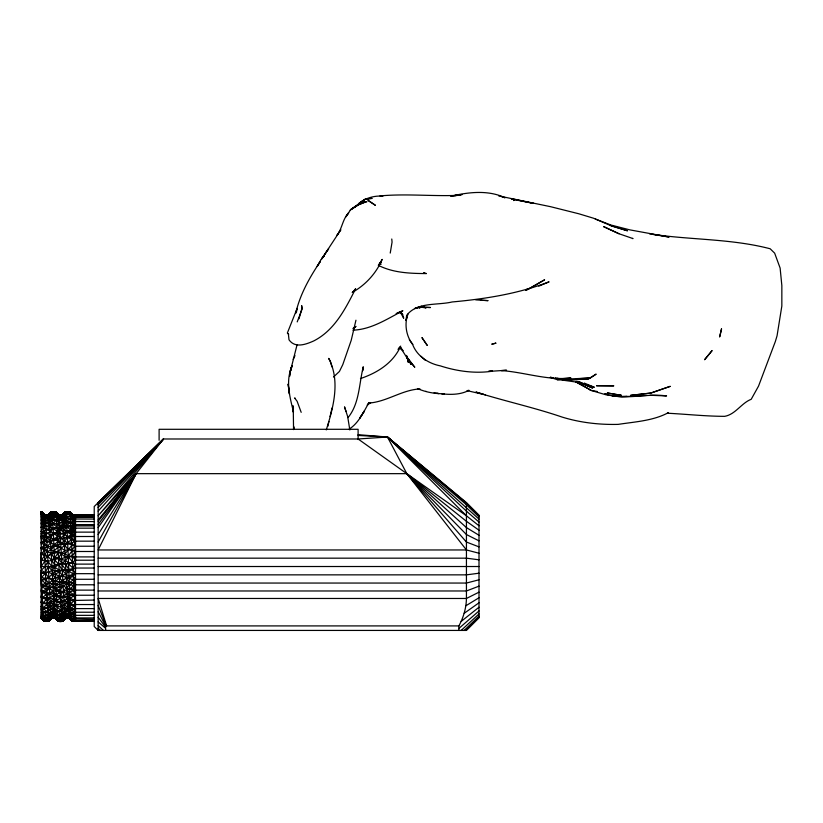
<?xml version="1.0" encoding="UTF-8"?>
<svg xmlns="http://www.w3.org/2000/svg" width="823" height="823" viewBox="0 0 823 823"><rect width="100%" height="100%" fill="white"/><g stroke="black" fill="none" stroke-linecap="round" stroke-linejoin="round"><path stroke-width="1.23" d="M94.223 551.492L75.521 551.492L75.521 560.216L72.681 562.202L65.614 564.002L54.75 564.629L51.89 566.677L41.15 566.512L44.967 561.08C42.94 545.279 45.666 526.298 41.15 511.639L41.15 618.382L44.504 621.334L48.691 621.365L51.921 617.847L55.697 617.723M419.679 308.44L419.709 307.473L421.345 306.269L426.119 307.915L421.952 307.308M41.15 567.87L41.15 552.449L41.808 552.634M94.223 556.914L75.377 556.904L75.521 546.235M458.874 630.428L458.874 625.912C463.462 617.507 466.25 608.074 466.435 598.475L466.435 502.586L387.489 437.023L358.108 434.678M94.223 564.115L75.521 564.115L72.702 562.757L68.504 562.757L65.459 560.566L58.69 558.478L47.909 561.379L45.183 566.512L41.15 570.401L41.15 584.392L45.995 586.233L52.785 587.128L69.852 594.895L74.101 595.996L75.521 595.235L94.223 595.235M67.64 617.744L65.665 618.114L62.486 621.375L58.258 621.334L54.575 615.295L50.964 616.376L48.032 619.266L43.773 618.762L41.15 616.262L43.691 618.104L47.796 617.332L50.728 614.606L54.575 615.295L57.476 617.682L61.643 617.476L64.719 615.779L68.525 616.17L71.467 618.978L75.521 617.919L70.006 513.727L69.461 511.669L65.274 511.7L62.116 514.735L59.585 514.787M46.417 514.787L48.413 514.622L51.355 511.68L55.439 511.731L58.402 514.694L62.116 514.735L65.058 511.793L69.194 511.865L72.301 514.591L75.521 514.642L75.521 621.344L72.28 621.19L69.255 618.371L65.428 618.433L62.445 621.375L58.258 621.334L55.11 618.124L54.39 613.598L51.623 560.237L54.483 557.953L58.67 557.943L61.632 558.91L65.315 557.15L72.434 556.101L75.14 551.472L75.521 541.164M105.704 630.428L105.539 627.136L106.62 625.912L458.874 625.912M295.714 313.45C299.747 294.85 309.561 277.546 320.116 261.745L317.246 266.374L320.805 259.965L324.324 255.778L323.82 256.272M289.912 373.951L289.573 376.296L290.056 372.942M41.15 513.511L41.695 511.649L44.854 514.828L45.728 520.548L50.964 616.376L51.551 618.371L55.408 618.382L56.972 619.698M362.614 370.504L363.262 366.78C359.044 383.775 359.528 403.661 347.995 417.631M50.769 513.686L51.242 511.762L55.707 511.762L58.556 514.601L59.256 517.667L64.955 617.24L65.428 618.433L69.255 618.371L72.054 621.314L75.521 621.344L72.013 621.283L69.081 618.351L68.381 615.059L62.836 516.412L62.26 514.612L58.32 514.817L55.162 512.513L55.439 511.731L58.556 514.601L62.404 514.725L65.542 512.317L69.595 511.875L72.537 514.797L74.903 546.235L72.157 549.589C66.169 548.437 60.861 552.593 58.67 557.943M65.027 550.525L61.159 548.128L58.135 545.052L53.937 545.063L50.82 542.326L47.034 541.873L44.092 540.444L41.15 542.244L44.319 545.34L51.036 546.976L60.964 543.962L71.889 543.334L74.667 541.164L75.521 536.503M296.393 312.473L297.144 308.388L287.361 333.017L288.678 334.272M355.947 320.219L351.215 340.331L342.769 364.671L339.436 371.44L333.49 377.027M94.223 621.344L72.054 621.314L71.467 618.978L68.525 616.17L64.955 617.24L61.91 619.575L57.723 619.544L54.822 616.972L51.201 617.62L48.156 620.028L43.958 619.986L41.15 617.692L44.504 621.334L48.742 621.324L49.215 619.544M390.236 253.073L392.067 242.116L391.769 238.999M326.258 429.904C333.469 407.118 340.465 380.843 328.706 358.386L330.476 361.595L331.906 366.852M330.054 416.633L332.06 407.971M327.801 426.376L328.943 421.479M65.428 618.433L62.723 621.046L58.063 621.056L55.264 618.371L51.551 618.371L48.691 621.365L44.226 621.067L41.15 617.692L44.36 621.293L48.506 621.262L51.551 618.371L55.655 617.898L51.674 618.382L48.691 621.365L44.36 621.293L41.15 618.33L44.226 621.067L48.423 621.108L51.438 618.279C56.725 616.273 57.384 624.009 62.723 621.036L65.171 617.826M41.15 542.244C52.343 540.773 63.114 537.429 74.43 536.503L75.521 532.131L94.223 532.131M297.062 344.765L290.221 371.831L292.186 365.793C285.293 380.576 289.747 396.851 293.502 411.881M94.223 515.198L72.537 514.797L69.358 511.649L65.058 511.793L62.558 514.92M299.006 318.779L301.856 308.646L301.65 305.57L302.164 308.913L297.206 321.896M65.161 617.867L62.96 620.058L65.665 618.114L69.255 618.371L69.616 617.373M94.223 604.535L75.521 604.535L74.574 605.203L63.536 600.636L60.593 602.457L53.505 601.315L46.849 604.051L42.611 603.29L41.15 602.23L42.343 598.043L41.531 579.814L48.598 577.602L55.018 571.347L59.174 570.257L72.969 569.475L75.521 568.035L94.223 568.035M407.015 316.978C404.597 326.124 406.747 337.039 412.755 344.446L409.309 339.683M406.994 317.267L405.976 320.476L406.675 315.353C417.024 301.784 437.28 305.498 452.136 301.969C485.066 298.955 518.079 293.832 549.075 281.836L538.746 286.178M94.223 617.919L75.521 617.919L68.381 615.059L64.719 615.779L61.776 618.629L57.723 619.544L54.75 564.629L51.623 560.237L48.989 516.33L48.701 515.023L44.854 514.828L41.911 511.844L41.15 512.575L42.138 512.575L44.854 514.828L48.413 514.622L51.51 511.793L53.135 528.356L60.449 533.654L67.157 531.987L74.193 532.1L75.521 528.16L70.809 522.646L63.566 523.541L59.976 525.856L57.054 523.798L52.867 523.829L49.864 525.352L41.15 527.461L43.444 527.45L53.392 533.294L64.245 534.322L67.383 536.545L71.622 537.429L74.667 541.164L94.223 541.164M407.354 316.001L408.013 314.057M321.793 258.381L328.634 248.762L321.309 259.461M66.941 512.4L69.358 511.649M362.573 370.834L363.118 369.393M94.223 621.015L71.755 620.624L68.813 617.723L65.192 618.104L62.178 620.881L57.991 620.851L55.11 618.124L51.438 618.279L48.423 621.108L46.129 589.412L41.15 585.955L41.736 584.577L48.835 582.993L55.563 584.453L59.75 584.464L69.585 588.959L73.782 588.97L75.521 584.783L73.514 582.684L69.317 582.674L62.579 581.048L59.482 577.993L56.324 514.92L55.614 511.659L51.355 511.68M63.536 600.636L60.83 606.705L62.445 621.375L65.243 618.227L69.081 618.351L71.755 620.624L94.223 620.326M94.223 619.297L71.467 618.978L70.397 605.44L67.363 601.736L60.83 606.705L56.602 606.067L53.66 603.948L47.076 608.012L42.878 607.991L41.15 606.633C42.806 601.181 48.248 598.136 53.217 596.119L67.064 596.397L74.317 600.44L94.223 600.06M94.223 584.783L75.521 584.783L73.628 585.431L66.488 584.248L62.815 586.295L60.017 590.667L52.97 590.986L49.308 593.105L46.53 598.064L41.15 597.323L42.343 598.043L49.545 597.765L56.314 600.708L63.289 596.119L70.13 600.42L74.337 600.8L75.521 604.535L74.584 605.461L70.397 605.44L67.465 603.537L63.762 604.504L61.067 610.481L56.89 610.738L50.018 605.862L47.086 608.135L41.15 608.917L43.156 612.055L44.061 620.501L48.269 620.583L51.201 617.62L55.11 618.124L58.063 621.056L62.178 620.881L64.955 617.24L68.813 617.723L71.755 620.624L75.521 620.326L71.478 619.04L68.535 616.262L64.719 615.779L61.91 619.575L57.764 619.832L54.822 616.972L50.964 616.376L47.878 618.135L43.773 618.762L41.15 617.127L43.958 619.986L48.032 619.266M72.054 621.314L75.521 620.933L72.013 621.283M94.223 573.672L75.521 573.672L73.237 576.151L69.05 576.141L66.046 574.279L62.106 570.051L58.947 564.629L54.853 567.129L48.125 566.512L45.419 572.407L46.129 589.412L41.15 591.86L46.366 594.638L49.308 593.105L53.073 593.229L60.295 596.51L60.83 606.705L50.018 605.862L47.323 611.736L43.156 612.055L41.15 610.882L47.559 614.812L54.04 609.576L61.303 613.752L64.245 611.222L67.939 610.481L70.881 612.97L75.13 613.67L75.397 616.746L71.21 616.715L68.237 613.732L64.389 612.929L61.375 614.606C55.069 615.223 49.627 610.666 43.156 612.055L41.15 608.999M49.545 597.765L46.808 603.31L42.611 603.29L41.15 602.23M293.163 359.312L294.984 355.639M61.776 618.629L57.476 617.682L54.534 614.935L50.728 614.606L47.878 618.135L43.691 618.104L41.15 615.244L43.485 616.108L50.697 614.256L54.534 614.935L57.445 617.435L61.54 616.478L64.482 613.804L75.13 613.67L74.862 609.894L75.521 608.609L74.584 605.461L70.593 608.722L63.762 604.504M98.143 542.048L136.145 473.657L163.489 438.988L358.108 438.988L387.489 437.023L466.435 503.131L479.007 515.63M43.444 527.45L41.15 531.463L43.66 531.452L50.45 535.073L53.402 533.458L57.589 533.438C60.357 538.705 65.655 543.437 71.889 543.334L74.903 546.235L94.223 546.235M69.862 512.77L72.095 514.931L94.223 514.797L72.537 514.797L69.729 512.287L65.542 512.317L62.63 515.352L58.793 515.033L55.974 512.606L51.787 512.647L48.989 516.33L45.296 516.71L42.415 514.262L41.15 515.62L42.57 515.61L45.512 518.387L49.431 519.93L56.561 517.225L59.503 519.869L63.422 521.71L66.509 521.113L70.541 518.953L94.223 519.056M75.521 521.587L73.72 524.632L70.809 522.646L60.213 529.559C54.822 526.741 47.569 529.014 43.228 523.829L41.15 523.85L43.166 522.965L57.034 523.51L63.422 521.71L66.354 518.984L70.541 518.953L73.484 521.535L94.223 521.587M325.003 253.885L340.835 229.72L336.916 235.44C342.245 228.527 342.481 219.247 348.674 212.776L345.948 216.809L350.711 209.526L359.157 204.207L351.174 209.289L364.414 199.66L358.777 203.579C365.268 197.932 374.455 195.524 382.942 196.121L381.779 195.997M98.143 534.549L136.145 473.657L406.809 473.657L466.435 515.795L479.007 525.794M43.228 523.829L41.15 527.08L43.424 527.07L46.376 529.59L50.162 529.899L53.135 528.356L57.322 528.335L60.449 533.654M44.092 540.444L41.15 536.781L50.594 537.872L53.402 533.458L53.135 528.356L50.275 531.956L46.602 533.376L43.67 531.689L41.15 531.709L43.66 531.452L50.018 527.543L52.867 523.829L57.034 523.51L63.865 527.769L71.015 525.938L94.223 525.897M51.623 560.237L47.693 556.307L44.751 555.71L41.15 560.237L44.936 560.237C48.403 551.749 57.754 551.945 65.171 553.807L71.971 545.063L74.903 546.235M398.167 349.322L400.678 346.123C393.229 362.984 377.428 372.819 360.464 378.57M98.143 527.594L136.145 473.657L98.143 549.959L466.435 549.959L479.007 553.231M69.399 618.135L65.665 618.114L62.486 621.375L58.351 621.324L55.408 618.382M44.175 542.234C47.302 547.1 51.87 552.778 58.402 551.379L65.315 557.15L68.237 556.101L75.377 556.904L68.258 556.646C65.614 561.564 60.521 565.226 54.75 564.629L53.402 533.458L60.686 538.16L67.157 531.987L65.274 511.7L62.116 514.735L65.007 511.896L69.194 511.865L72.095 514.931M75.521 551.492L72.208 550.618L68.237 556.101L65.171 553.807M44.504 621.334L46.808 620.964M98.143 524.446L136.145 473.657L98.143 515.795L163.489 438.988L94.223 506.505L94.223 626.519L98.143 630.428L466.435 630.428L479.007 617.826L479.007 515.188L466.435 502.586M71.971 545.063L67.702 543.345L61.159 548.128L58.217 547.069L51.324 553.488L44.535 550.453L41.15 554.054L44.679 554.044L47.693 556.307L51.355 554.136L54.483 557.953L58.454 552.696M94.223 515.826L72.774 515.62L69.729 512.287L65.634 512.739L62.836 516.412L59.256 517.667L52.23 515.795L49.205 517.842L45.512 518.387L42.662 516.525L41.15 516.535L42.57 515.61M398.281 349.261L399.711 347.368L401.706 349.477M48.989 516.33L51.931 513.48L56.242 514.272L59.03 516.124L62.836 516.412L65.809 513.768L70.068 514.221L72.949 516.69L75.521 515.826L72.805 515.856L69.832 512.729L65.634 512.739L62.692 515.63L58.793 515.033L55.707 511.762L51.643 512.101L48.845 515.558L45.07 515.517L42.138 512.575L41.15 512.698L42.158 512.688L45.07 515.517L48.989 516.33L52.055 514.303L56.324 514.92L59.256 517.667L62.99 517.43L65.809 513.768L69.832 512.729L72.774 515.62L75.521 515.198M50.964 616.376L48.156 620.028L44.061 620.501M49.74 523.623L52.59 519.941L63.278 520.085L66.354 518.984M94.223 524.632L73.72 524.632L70.778 522.204L66.509 521.113L63.566 523.541L59.74 522.584L56.797 520.095L49.864 525.352L43.002 520.64L41.15 522.986L43.166 522.965L46.16 526.164M98.143 521.309L136.145 473.657L98.143 519.93M48.423 621.108L51.201 617.62M75.521 519.056L73.484 521.535L66.622 522.677L63.71 525.434L59.976 525.856M59.174 570.257L54.853 567.129L52.055 570.524L45.45 573.22L41.15 573.189M61.159 548.128L58.402 551.379L51.355 554.136M94.223 612.23L75.521 612.23L70.881 612.97L68 611.222L64.245 611.222L61.375 614.606L57.178 614.575L54.246 612.045L50.491 612.219L47.611 615.481L43.424 615.45L41.15 614.009L43.485 616.108L47.796 617.332L50.697 614.256L54.39 613.598L57.445 617.435L61.643 617.476L64.482 613.804L68.381 615.059L71.467 618.978M41.15 513.84L42.158 512.688L44.421 514.961L41.654 511.669L41.15 512.852M66.488 584.248L59.647 581.871L52.497 580.657L48.835 582.993L45.995 586.233L41.798 586.213L41.15 590.863C47.292 592.19 53.701 594.278 56.314 600.708L60.563 601.901L67.219 599.144L70.305 603.732L70.397 605.44L74.574 605.203M55.563 584.453L59.647 581.871L62.579 581.048C66.046 577.52 70.562 574.403 75.521 573.672L72.969 569.475L68.844 571.111L66.046 574.279L59.41 576.121L52.425 579.207L48.598 577.602L45.45 573.22L41.438 577.581L41.531 579.814L45.728 579.824L48.598 577.602L52.497 580.657L55.563 584.453L59.884 587.437L60.295 596.51C62.733 590.348 67.805 585.801 73.514 582.684L75.521 579.279L94.223 579.279M379.784 263.165L381.296 261.488L378.755 265.212L382.16 259.379C376.265 273.339 365.391 285.108 352.193 292.463M98.143 511.145L163.489 438.988L98.143 502.586L98.143 630.428M41.15 511.669L44.854 514.828L48.67 514.931L51.51 511.793L55.614 511.659L58.402 514.694L62.26 514.612L65.058 511.793M52.867 523.829L60.213 529.559L64.009 530.135L66.889 527.039L71.087 527.008L73.957 528.16L94.223 528.16M45.07 515.517L48.701 515.023L51.643 512.101L55.851 512.112L58.793 515.033L62.404 514.725L65.274 511.7L69.461 511.669L72.537 514.797L75.521 514.642M48.722 514.91L50.975 512.544L48.115 515.116L51.057 512.204L55.378 511.834L58.32 514.817L55.439 511.731M98.143 507.452L163.489 438.988L98.143 503.131M65.809 513.768L70.006 513.727L72.949 516.69L75.521 517.081L73.247 519.004L70.305 516.319L66.077 515.99L63.165 518.994L59.503 519.869L56.52 516.721L52.322 516.751L49.287 518.521L45.512 518.387L42.415 514.262M75.047 612.621L70.665 609.864L67.651 606.458L63.999 608.084L61.097 611.016L56.91 610.985L53.948 608.362L50.254 609.267L47.323 611.736L41.15 606.932L42.878 607.991L43.156 612.055M62.25 621.087L65.192 618.104L69.111 618.382L65.243 618.227L62.25 621.087L58.258 621.334M98.143 504.766L163.489 438.988M55.655 617.898L51.921 617.847L48.958 620.809L51.674 618.382M54.822 616.972L57.991 620.851L62.013 620.172L64.955 617.24M62.404 514.725L65.346 511.793L69.461 511.669L72.301 514.591M62.723 621.036L65.665 618.114M48.845 515.558L51.643 512.101M41.15 606.551L42.878 607.991L53.372 598.866L56.365 601.88L60.563 601.901L63.289 596.119L66.93 593.661L70.006 598.084L70.305 603.732L75.521 600.06M465.89 630.428L479.007 617.394M48.979 620.748L51.921 617.847M51.057 512.204L48.135 515.075L51.242 511.762L55.378 511.834M44.679 554.044L47.467 551.328L51.18 550.196L53.979 545.865L58.217 547.069M464.182 630.428L479.007 616.077M56.561 517.225L52.322 516.751L49.431 519.93L45.728 520.548L42.786 517.883L41.15 519.457L49.575 521.545L52.59 519.941L56.797 520.095M49.287 518.521L52.23 515.795L56.324 514.92L59.266 517.739L62.99 517.43L65.933 514.642L70.068 514.221L73.01 517.081L94.223 517.081M62.548 514.951L64.009 513.593M353.406 328.83L355.989 326.412L352.995 328.48M461.178 630.428L479.007 613.927M41.695 511.649L41.15 511.824L44.637 514.642L48.413 514.622L51.51 511.793M63.278 520.085L66.221 517.451L70.305 516.319M68.237 613.732L71.179 616.417L75.521 615.347L94.223 615.347M62.815 586.295L55.727 588.291L52.641 583.929L48.979 586.202L46.129 589.412L49.071 588.167L52.97 590.986L56.015 594.751C61.725 591.007 69.183 591.161 73.628 585.431M62.63 515.352L65.634 512.739M459.172 628.175L479.007 610.954M353.797 291.28L352.707 292.216L355.639 288.719C345.475 308.697 334.642 330.352 313.635 340.989C305.827 344.426 295.118 348.52 289.007 339.806L288.328 333.531M44.535 550.453L41.15 548.036L44.319 545.34M74.101 595.996L70.006 598.084L69.132 578.291L73.237 576.151L75.521 579.279L73.391 579.793L66.19 577.653L62.342 575.606L55.439 581.46L52.425 579.207M74.862 609.894L70.665 609.864L63.999 608.084L61.067 610.481L53.66 603.948L49.833 602.95L47.076 608.012L42.899 608.259M461.178 621.406L479.007 607.22M526.288 290.015L528.294 288.462L525.568 290.365M70.665 609.864L75.521 608.609L94.223 608.609M74.667 541.164L71.735 539.765L64.739 544.137L53.68 539.343L47.25 546.503L44.432 548.015L41.15 548.036M73.813 525.897L75.521 524.632M45.656 578.23L41.15 577.53L41.263 573.209L48.362 572.078L52.199 573.94L55.141 574.361L62.106 570.051L68.844 571.111L73.154 573.991M464.182 613.3L479.007 602.796M50.162 529.899L53.104 527.821L63.865 527.769M73.391 579.793L69.317 582.674L66.19 577.653M46.366 594.638L42.312 597.498L41.15 596.84L42.076 592.323L46.263 592.344L49.071 588.167L52.785 587.128L55.83 590.657L60.12 592.766M51.036 546.976L57.98 541.668L60.964 543.962L64.78 545.104L67.97 549.599L69.132 578.291M350.248 210.132L358.694 204.649L365.062 202.149L358.303 204.886M57.744 536.555L50.738 540.793L43.876 535.804L41.15 535.814L43.67 531.689L46.818 537.481L53.392 533.294L57.507 531.792M465.89 605.759L479.007 597.755M528.088 289.264L544.589 279.82L526.113 290.406M64.441 538.16L71.488 534.775L74.43 536.503L94.223 536.503M349.147 429.133C358.633 423.166 363.478 412.128 368.93 402.673L367.233 405.122L370.607 402.704L369.146 403.044C386.882 401.737 402.581 389.618 420.018 388.96M479.007 592.169L466.435 598.475L98.143 598.475L106.62 625.912M62.99 517.43L66.077 515.99M67.064 596.397L70.13 600.42L74.317 600.44L75.521 595.235L69.852 594.895L66.776 590.533L69.718 591.891L75.521 590.122L94.223 590.122M59.884 587.437L59.75 584.464L66.396 582.17L69.43 585.256M397.344 312.905L402.869 310.775C387.129 318.964 371.224 329.539 352.933 330.177M479.007 586.151L466.435 590.976L98.143 590.976M42.354 513.83L41.15 514.272L42.354 513.83L45.296 516.71L49.205 517.842L52.055 514.303L56.242 514.272L59.256 517.667L63.165 518.994L66.221 517.451L70.541 518.953M41.15 536.781L43.876 535.804M41.15 618.382L43.166 619.678M54.483 557.953L58.69 558.478L61.828 563.354L68.556 563.858L72.702 562.757M479.007 579.793L466.435 583.054L98.143 583.054M396.161 313.501L400.256 312.503L402.354 313.728L399.844 312.071M450.613 196.265C468.297 192.15 488.132 189.722 505.065 197.767L501.979 196.82M61.303 613.752L57.178 614.575L54.04 609.576L50.254 609.267L47.343 612.086L41.15 612.549L43.424 615.45L47.559 614.812M418.362 307.915L414.576 308.563L418.578 307.133L420.913 307.154M451.652 196.244L462.176 194.506L454.543 195.576L460.067 195.267C433.412 196.574 406.655 193.467 379.959 195.925M379.166 264.368L381.152 264.08L379.074 264.07M75.521 532.131L74.193 532.1L71.251 530.146L67.095 530.753L64.009 530.135M55.851 512.112L51.787 512.647L56.087 513.202L59.03 516.124L62.692 515.63M479.007 573.209L466.435 574.855L98.143 574.855M44.226 621.067L48.269 620.583M550.381 377.459L557.14 379.619L566.049 379.238M72.28 621.19L75.521 620.933M399.392 347.553L403.044 350.711L400.369 347.327L411.099 364.476L408.969 359.929M51.931 513.48L56.087 513.202M489.346 371.368L506.557 370.257L501.32 370.576C524.529 372.191 547.593 380.689 570.905 377.983L559.774 378.847L557.305 378.189M578.641 378.693L590.4 377.973L596.161 374.115L588.383 378.899L566.78 380.072L557.377 379.609M58.351 621.324L62.723 621.046M646.446 395.472L621.612 396.779L617.127 396.357M650.077 395.256L666.579 395.935C646.137 392.931 624.616 400.77 604.782 393.816L607.251 394.186M566.78 380.072L588.383 378.899L590.4 377.973L561.492 379.341L555.144 378.251M557.14 379.619L569.115 379.012M614.904 395.77L612.405 395.873L621.139 395.513L617.394 395.668M622.034 396.408L626.931 396.274M630.613 396.161L637.959 395.956L630.871 395.616M75.521 568.035L68.782 569.475L65.614 564.002M43.794 620.552L41.15 618.217L41.85 617.785L41.15 617.116M475.715 299.87L488.07 300.632L480.467 300.179M43.002 520.64L41.15 520.65L42.919 519.436L45.944 523.14L49.575 521.545L52.518 518.994L56.787 519.91L59.74 522.584M42.786 517.883L41.15 517.893L42.662 516.525L45.728 520.548M41.15 511.844L41.911 511.844M72.949 516.69L94.223 516.69M98.143 558.169L466.435 558.169L479.007 559.815M94.223 560.216L75.521 560.216L72.445 556.358M98.143 566.512L479.007 566.512M488.677 371.142L492.493 371.173C475.169 373.796 456.93 371.255 440.367 365.885C428.207 363.457 416.747 355.978 412.436 343.963M442.363 393.682L444.482 393.723C435.377 393.98 425.686 392.211 417.446 388.538M65.346 511.793L69.595 511.875M46.602 599.535L42.343 598.043L42.611 603.197L46.808 603.31L53.505 601.315L56.602 606.067L63.525 600.533L67.363 601.736M422.045 307.185L430.48 307.514L422.148 307.267M65.007 511.896L69.122 512.05M41.15 618.176L41.706 618.196M63.71 525.434L71.015 525.938L73.957 528.16M44.648 621.128L48.742 621.324M358.108 435.439L387.489 437.023L466.435 504.766L479.007 516.937M64.245 611.222L56.89 610.738L53.804 606.242M71.478 619.04L75.521 619.297M441.519 393.806C450.932 394.803 460.489 394.793 468.997 390.339L467.053 390.637L485.416 394.855M57.764 619.832L62.013 620.172M71.179 616.417L75.397 616.746M41.366 562.737L41.15 557.562M41.15 560.237L47.909 561.379L51.89 566.677L54.853 567.129M74.811 609.164L70.593 608.722L67.465 603.537M649.553 233.845C689.643 240.1 730.649 238.433 770.163 248.762L774.649 253.155L780.122 268.061L781.85 285.602L781.84 306.033L777.056 335.794L775.348 341.514L758.539 386.1L751.214 399.278C741.307 403.105 735.587 414.37 724.713 416.335C705.548 416.304 686.259 414.144 667.35 413.228L668.389 412.632C653.369 420.841 634.883 421.798 618.166 424.38C599.195 424.833 580.174 422.662 562.016 417.045C533.674 407.375 504.365 401.068 475.889 392.057L483.05 394.104M613.402 395.832L605.944 394.783L590.122 390.174L597.354 391.511M425.728 391.367L426.242 391.439M437.013 393.301L438.69 393.559L434.091 392.808M653.215 234.442L669.12 237.055L629.873 229.874L610.872 225.018L595.399 219.041M550.474 377.325L552.922 377.767M555.371 378.22L561.492 379.341M550.433 377.325L552.789 377.788M498.748 195.936L550.515 206.676L578.775 213.764L593.465 218.198L611.777 226.058L627.507 230.8L609.833 225.214M72.208 550.618L67.97 549.599L67.157 531.987L71.488 534.775M632.455 238.433L633.031 238.588L618.454 233.557L603.609 226.613L619.03 233.711M576.789 381.378L581.696 382.829L563.323 380.247L559.928 378.971M60.357 597.796L56.098 596.49L53.073 593.229M576.47 381.491L594.34 387.252L584.176 383.055M479.007 546.873L466.435 542.048L406.809 473.657L387.489 437.023L479.007 519.097M50.594 537.872L53.67 539.055L57.867 539.034L60.923 543.026L64.595 541.092L67.435 537.45L71.735 539.765M44.936 560.237L47.909 561.379M579.094 382.479L592.642 388.086L579.834 382.098M55.141 574.361L59.41 576.121M424.719 273.154L423.691 272.722L426.396 273.575C410.132 273.493 393.034 272.876 378.292 265.294M75.284 615.553L70.932 613.639L68 611.222L64.389 612.929L61.54 616.478L57.188 614.627L54.246 612.045M69.585 588.959L73.864 590.863M68.844 571.111L65.85 569.763L61.869 564.475L58.927 564.352L54.555 559.887M295.2 398.239L294.562 397.951L297.082 401.192L301.187 412.344M41.15 554.054L44.751 555.71M41.15 570.401L45.419 572.407L44.967 561.08M479.007 540.845L466.435 534.549L406.809 473.657L358.108 438.988M479.007 535.269L466.435 527.594L406.809 473.657L466.435 549.959M63.999 608.084L67.939 610.481M72.157 549.589L75.14 551.472M73.782 588.97L75.521 590.122L74.049 594.916L69.718 591.891M69.965 513.593L72.064 515.023L70.593 513.542M479.007 530.218L466.435 521.309L406.809 473.657M66.889 527.039L71.251 530.146M70.006 513.727L72.805 515.856M60.213 529.559L64.153 532.666L67.095 530.753L71.354 531.967L74.43 536.503M400.76 312.791L402.766 314.417M479.007 522.06L466.435 511.145L387.489 437.023L466.435 515.795M98.143 621.869L105.406 628.175M42.158 512.914L44.421 514.961M98.143 625.562L103.4 630.428M420.985 356.277L425.429 360.392M41.531 579.814L45.893 583.929M98.143 628.258L100.396 630.428M68.556 563.858L72.918 568.107L75.521 564.115L72.681 562.202L68.258 556.646M98.143 629.883L98.688 630.428M45.728 579.824L48.835 582.993M48.125 566.512L52.055 570.524L59.215 571.347L62.342 575.606M44.432 548.015L47.467 551.328M55.974 512.606L59.03 516.124M42.158 512.688L45.296 516.71M52.199 573.94L55.295 577.983L59.482 577.993L59.75 584.464M400.585 312.678L403.702 318.264L402.642 314.787M98.143 617.219L105.539 627.136M68.535 616.262L71.745 620.563M57.054 523.798L60.11 527.934M400.369 347.327L401.706 349.23M67.795 608.567L70.881 612.97M71.087 527.008L74.193 532.1M43.928 536.771L47.034 541.873M98.143 611.705L105.879 626.385M406.49 356.452L414.802 367.253L407.406 358.489L406.552 356.287M98.143 605.419L106.27 626.015M345.969 411.243L344.508 406.86L347.645 416.479L349.837 429.966M41.15 533.448L41.675 535.516M406.603 355.402L408.331 362.408L407.334 357.563M41.15 537.882L41.582 539.96M293.482 408.187L293.039 405.801L293.379 412.107M41.15 542.552L41.5 544.641M41.15 547.429L41.541 550.556M293.554 429.606L293.286 409.792L293.41 412.241M42.611 603.29L42.878 607.991M294.12 426.952L294.243 429.411M358.108 439.533L358.108 429.297L159.106 429.297L159.106 440.274M290.632 369.393L290.365 371.296L291.311 367.284L290.632 369.393M721.534 328.891L719.693 336.782L721.534 328.891M364.404 411.027L359.558 418.382L364.404 411.027M711.988 350.721L704.653 359.641L711.988 350.721M513.974 200.082L513.562 200.575L514.807 199.454L533.602 203.404L511.402 199.053L514.807 199.454L513.974 200.082M670.148 386.378L650.798 393.065L630.634 395.359L650.798 393.065L670.148 386.378M495.353 343.294L491.743 344.189L496.043 343.16L495.353 343.294M365.278 201.697L360.289 202.746L366.986 201.707L365.278 201.697M368.426 198.713L364.826 199.259L372.13 198.384L368.426 198.713M613.66 385.843L596.531 385.72L613.66 385.843M621.355 395.338L607.446 392.983L621.355 395.338M590.441 389.927L576.007 381.954L590.441 389.927M375.298 205.236L368.128 200.431L375.298 205.236M427.199 345.331L422.034 337.749L427.199 345.331M289.47 394.073L288.132 384.238L289.47 394.073"/></g></svg>
